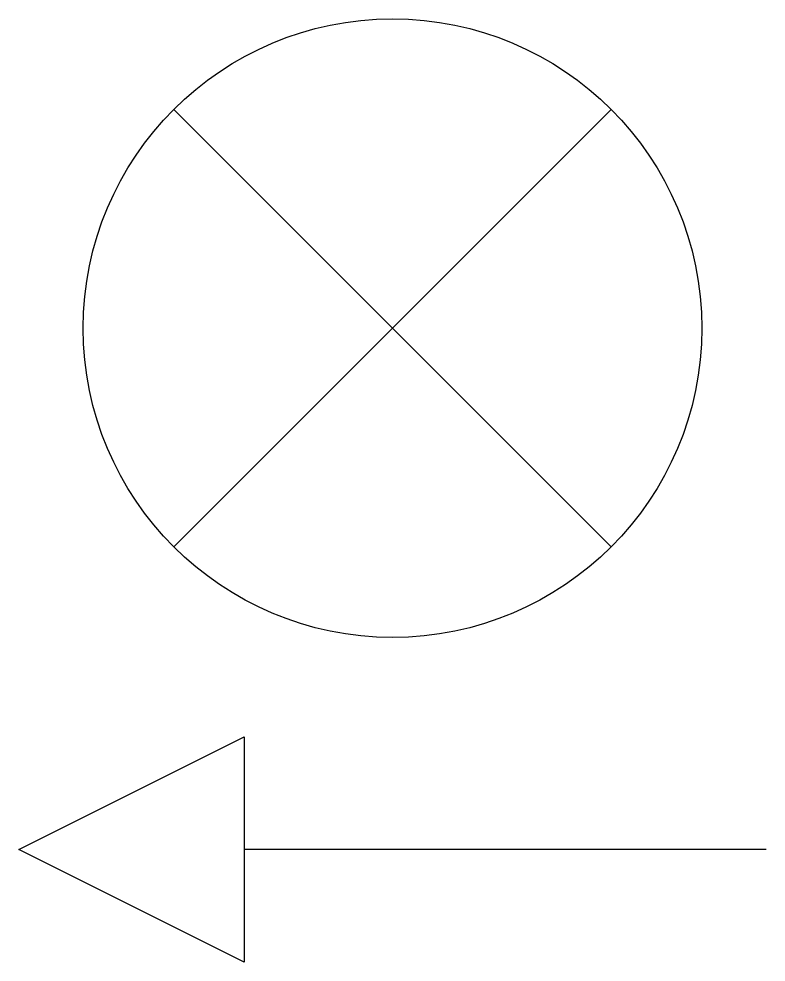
# Model space of a CAD drawing. Extents: x -0.088 to 0.088, y -0.149 to 0.073.
import ezdxf

# ---------------------------------------------------------------- set-up
doc = ezdxf.new("R2010")
doc.units = 0
doc.header["$MEASUREMENT"] = 0
doc.layers.get('0').update_dxf_attribs({"linetype": 'CONTINUOUS'})

msp = doc.modelspace()

# ---------------------------------------------------------------- linework, layer by layer
for p, q in [((0.05156, 0.05156), (-0.05156, -0.05156)), ((0.05156, -0.05156), (-0.05156, 0.05156))]:
    msp.add_line(p, q)
at = {"linetype": 'Continuous'}
msp.add_line((0.08809, -0.12292), (-0.03496, -0.12292), dxfattribs=at)
msp.add_lwpolyline([(-0.08809, -0.12292), (-0.03496, -0.09635), (-0.03496, -0.14948)], close=True)
msp.add_circle((0, 0), 0.07292)
msp.add_solid([(-0.03496, -0.14948), (-0.08809, -0.12292), (-0.03496, -0.09635), (-0.03496, -0.14948)])

doc.saveas('drawing.dxf')
